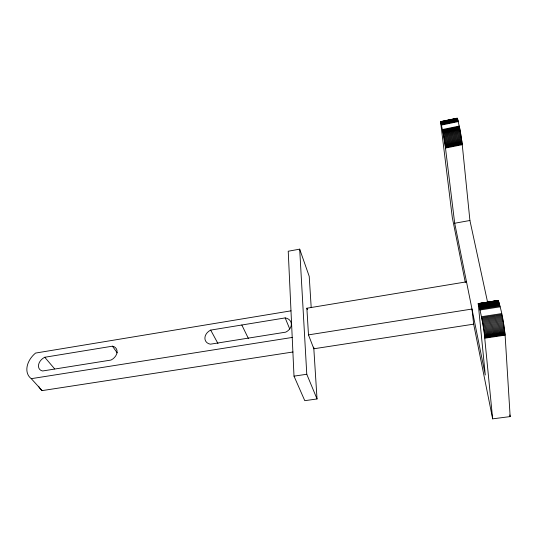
<?xml version="1.0" encoding="UTF-8"?>
<svg xmlns="http://www.w3.org/2000/svg" width="537" height="537" viewBox="0 0 537 537"><rect width="100%" height="100%" fill="white"/><g stroke="black" fill="none" stroke-linecap="round" stroke-linejoin="round"><path stroke-width="0.81" d="M466.505 281.831L306.875 308.218L308.48 334.88L471.989 309.043L473.674 324.16L492.651 418.847L510.15 416.591L505.109 335.155C503.719 323.496 502.082 311.386 498.081 300.411L478.212 303.7L485.28 375.001L454.698 223.244L445.227 145.97L442.857 131.565L440.582 121.61L457.209 118.174L457.86 119.986L460.155 130.464L462.035 142.58L469.915 220.485L487.589 302.237M497.88 301.002L498.081 300.411M440.555 121.651L452.315 217.572L465.317 282.455M440.676 121.711L457.276 118.254M440.736 121.859L457.349 118.395M440.803 122.067L457.437 118.596M440.884 122.329L457.531 118.858M440.971 122.651L457.631 119.18M457.746 119.563L441.065 123.033L441.521 125.074L458.249 121.604M441.166 123.456L457.86 119.986M441.28 123.953L457.98 120.476M441.394 124.483L458.115 121.013M442.448 129.538L459.256 126.067M442.582 130.169L459.397 126.698M442.716 130.847L459.544 127.383M442.857 131.565L459.692 128.101M442.998 132.324L459.847 128.86M443.146 133.109L460.001 129.645M443.293 133.921L460.155 130.464M443.448 134.76L460.31 131.31M443.596 135.619L460.464 132.169M443.75 136.492L460.618 133.042M443.898 137.378L460.766 133.935M444.052 138.284L460.921 134.841M444.2 139.184L461.061 135.747M444.347 140.083L461.209 136.646M444.488 140.969L461.343 137.546M444.623 141.855L461.478 138.439M444.757 142.714L461.598 139.305M444.884 143.567L461.719 140.157M445.005 144.399L461.833 140.996M445.119 145.198L461.941 141.802M445.227 145.97L462.035 142.58M445.327 146.715L462.122 143.325M445.415 147.413L462.203 144.03M445.495 148.071L462.27 144.695M311.205 307.6L309.218 276.34L299.686 249.155L288.228 251.235L294.007 376.142L304.781 400.676L317.031 398.957L313.729 347.13M454.698 223.244L469.915 220.485M291 310.842L35.549 353.071A20.285 14.58 -38.6 0 0 31.287 378.672L42.121 390.614L292.974 351.99M44.752 357.259L112.428 346.184A8.928 6.679 -35.7 0 1 117.053 352.245A8.928 6.679 -35.7 0 1 110.991 360.058L42.584 370.986A8.861 6.37 -38.6 0 1 38.543 364.938A8.861 6.37 -38.6 0 1 44.752 357.259L54.646 368.885M210.685 330.101L285.174 317.911A9.29 7.431 -22.5 0 1 291.363 324.066A9.29 7.431 -22.5 0 1 285.758 332.141L210.376 344.183A9.109 7.156 -28.6 0 1 204.892 338.048A9.109 7.156 -28.6 0 1 210.685 330.101L217.955 343.519M478.212 303.7L498.161 300.438M478.292 303.559L498.255 300.539M478.192 303.888L498.363 300.7M478.42 303.694L478.588 304.103L498.477 300.935M478.588 304.103L498.604 301.244M478.695 304.412L478.809 304.788L498.745 301.619M478.809 304.788L478.93 305.231L498.893 302.069M478.93 305.231L479.071 305.748L499.048 302.579M479.071 305.748L479.212 306.318L499.209 303.15M479.212 306.318L479.36 306.942L499.383 303.774M479.36 306.942L479.521 307.634L499.564 304.466M31.287 378.672L292.323 337.431M479.521 307.634L479.689 308.372L499.746 305.204M479.689 308.372L479.856 309.164L499.934 305.996M479.856 309.164L480.031 310.003L500.128 306.835M480.031 310.003L481.434 316.729L501.652 313.588M481.434 316.729L481.615 317.622L501.853 314.481M481.615 317.622L481.803 318.542L502.048 315.4M481.803 318.542L481.991 319.515L502.256 316.374M481.991 319.515L482.186 320.502L502.457 317.367M482.186 320.502L482.374 321.522L502.659 318.387M482.374 321.522L482.568 322.549L502.854 319.428M473.674 324.16L313.836 348.775L308.48 334.88M482.568 322.549L482.756 323.596L503.048 320.482M482.756 323.596L482.944 324.643L503.243 321.529M482.944 324.643L483.125 325.711L503.431 322.603M483.125 325.711L483.307 326.764L503.612 323.663M483.307 326.764L483.481 327.818L503.787 324.724M483.481 327.818L483.656 328.866L503.954 325.771M483.656 328.866L483.817 329.893L504.115 326.805M483.817 329.893L483.971 330.893L504.263 327.812M492.651 418.847L484.119 331.873L504.404 328.798M484.26 332.806L504.532 329.738M484.387 333.719L504.652 330.651M484.508 334.585L504.76 331.53M484.616 335.403L504.854 332.356M484.716 336.182L504.934 333.141M484.804 336.907L505.008 333.873M484.871 337.572L505.062 334.544M484.938 338.176L505.109 335.155M294.007 376.142L306.781 374.262L317.031 398.957M112.428 346.184L117.254 352.876M241.825 325.006L248.47 338.652M285.174 317.911L289.718 328.939M306.875 308.218L307.433 309.708M509.801 414.953L510.15 416.591M483.971 330.893L484.119 331.873M299.686 249.155L306.781 374.262M42.121 390.614A19.856 14.492 -39 0 1 39.671 388.09M39.288 387.499A19.856 14.492 -39 0 1 38.644 386.237"/></g></svg>
